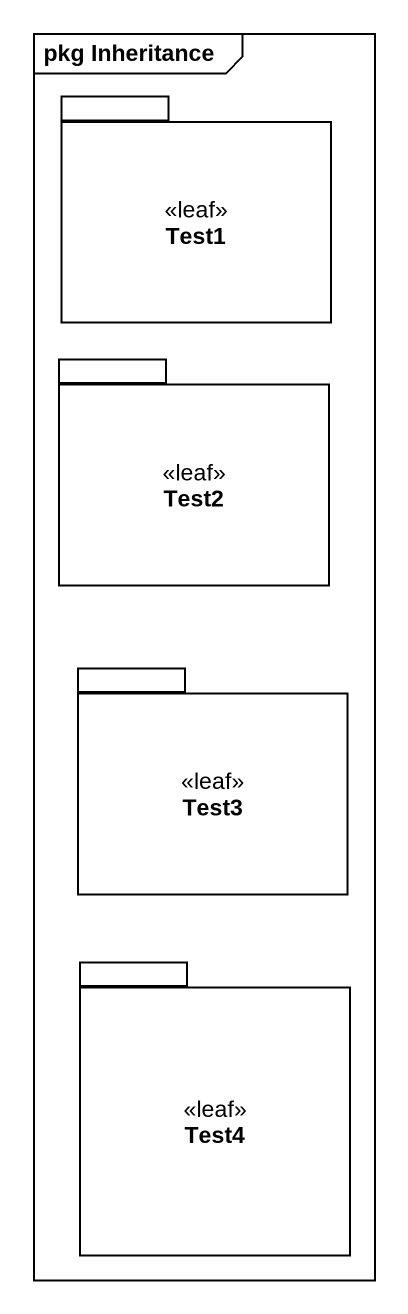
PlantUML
@startuml
mainframe pkg Inheritance
package Test1 <<leaf>> {
}
package Test2 <<leaf>> {
}
package Test3 <<leaf>> {
}
package Test4 <<leaf>> {
}
@enduml
